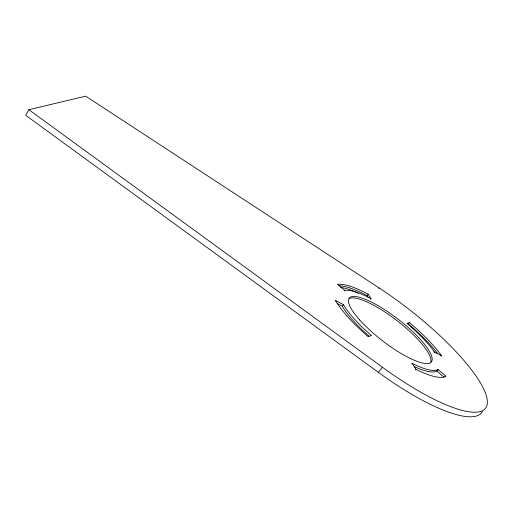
<?xml version="1.0" encoding="UTF-8"?>
<svg xmlns="http://www.w3.org/2000/svg" width="513" height="513" viewBox="0 0 513 513"><rect width="100%" height="100%" fill="white"/><g stroke="black" fill="none" stroke-linecap="round" stroke-linejoin="round"><path stroke-width="0.77" d="M28.856 109.699L382.441 367.27A120.953 31.146 37.9 0 0 487.344 401.249A120.953 31.146 37.9 0 0 379.197 287.998L85.677 96.162L28.856 109.699L25.65 115.245L378.414 372.38A120.722 31.851 37.9 0 0 482.444 411.439M335.188 301.157L335.624 300.56L343.466 304.645A62.067 15.884 37.8 0 0 371.438 335.496L368.135 336.618A72.141 18.474 37.8 0 1 335.624 300.56M344.338 290.993L344.762 290.435A62.067 15.884 37.8 0 1 371.098 298.771L370.617 299.4M369.001 336.06A62.028 16.006 37.8 0 1 342.286 306.21L343.466 304.645M368.353 297.591L367.116 295.629L368.199 294.212A72.141 18.474 37.8 0 0 337.592 284.362L344.762 290.435M378.812 288.505L379.197 287.998M440.949 356.189L441.385 355.65A72.141 18.474 37.8 0 0 409.457 322.587L408.361 323.992A72.096 18.615 37.8 0 1 437.467 353.329M378.414 372.38L382.441 367.27M411.702 363.974L412.17 363.377A62.067 15.884 37.8 0 0 438.057 369.488L445.957 376.176A72.141 18.474 37.8 0 1 415.966 369.341L412.17 363.377M415.485 369.937L415.966 369.341M414.344 366.622A62.028 16.006 37.8 0 0 436.832 370.995L438.057 369.488M409.457 322.587L406.969 323.434A62.067 15.884 37.8 0 1 434.505 352.065L441.385 355.65M337.06 303.497L342.286 306.21M436.832 370.995L444.117 377.177M368.199 294.212L371.098 298.771M339.016 285.709A72.096 18.615 37.8 0 1 367.116 295.629M349.193 298.63A51.986 13.402 37.8 0 1 397.504 321.029A51.986 13.402 37.8 0 1 430.785 362.146M340.651 287.408A72.051 18.757 37.9 0 1 358.414 293.256M433.902 351.706A72.051 18.757 37.9 0 1 434.864 352.893M359.793 320.022A52.018 13.306 37.8 0 0 430.413 362.729A52.018 13.306 37.8 0 0 380.646 307.172A52.018 13.306 37.8 0 0 359.793 320.022"/></g></svg>
